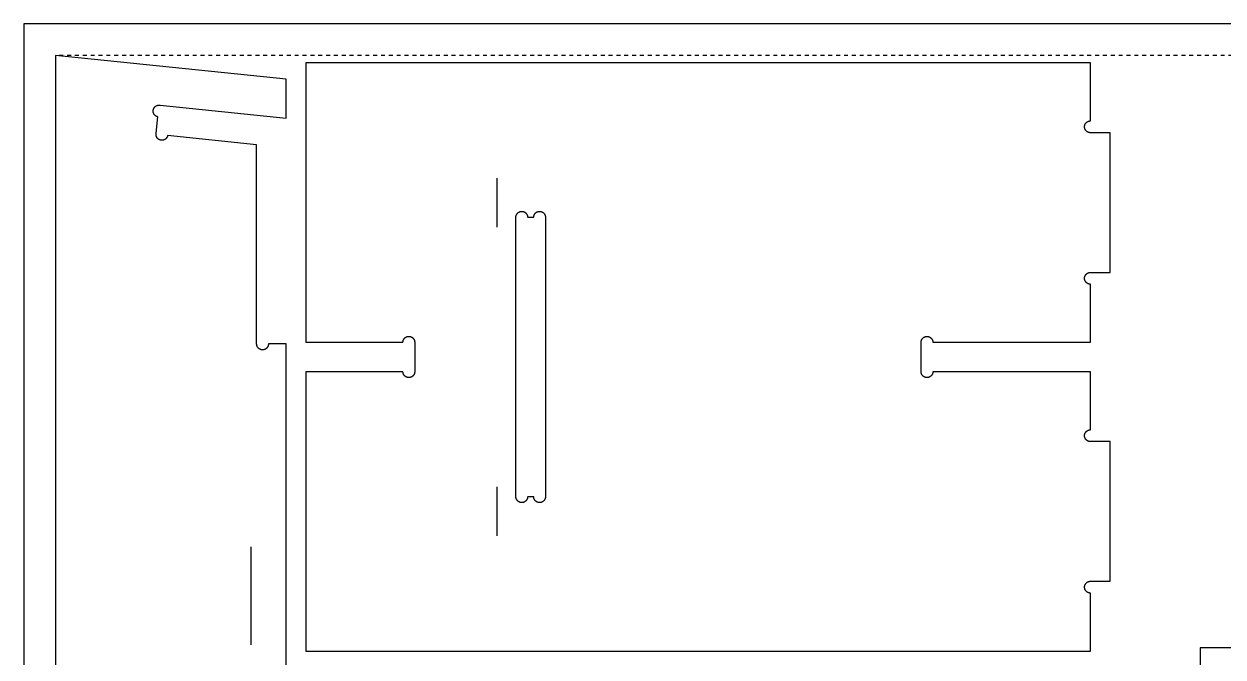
# Model space of a CAD drawing. Header units: millimetres. Extents: x -5443 to -2943, y 785 to 2035.
# Drawn here: x -5443 to -4832, y 1713 to 2035 of the extents above; entities that cross this region are included whole.
import ezdxf

# ---------------------------------------------------------------- set-up
doc = ezdxf.new("R2010")
doc.units = ezdxf.units.MM
doc.header["$MEASUREMENT"] = 0
doc.linetypes.add('Hidden', pattern=[4, 2, -2])
for name, color, linetype, true_color in [('FAB$CUTEX-D15-TE6', 3, 'Continuous', 0x00ff07), ('FAB$CUTIN-D15-TE6', 120, 'Continuous', 0x00ffc3), ('FAB$CUTON-D15TE6', 30, 'Continuous', 0xff6600), ('FAB$Material', 146, 'Continuous', 0x00626f), ('FAB$Material$Margins', 18, 'Hidden', 0x000000)]:
    doc.layers.add(name, color=color, linetype=linetype, true_color=true_color)

msp = doc.modelspace()

# ---------------------------------------------------------------- linework, layer by layer
at = {"layer": 'FAB$CUTEX-D15-TE6'}
for points in [[(-5309.88, 2007.28), (-5427.48, 2019.47)], [(-5427.48, 2019.47), (-5427.48, 1984.47), (-5427.48, 1949.47), (-5427.48, 1538.21), (-5427.48, 1503.21), (-5427.48, 1468.21)], [(-5177.65, 2015.65), (-5299.88, 2015.65)], [(-5299.88, 2015.65), (-5299.88, 1873.15)], [(-4899.88, 2015.65), (-5177.65, 2015.65)], [(-4899.88, 1986.03), (-4899.88, 2015.65)], [(-5309.88, 1987.36), (-5309.88, 2007.28)], [(-5375.25, 1988.14), (-5375.35, 1988.16), (-5375.45, 1988.19), (-5375.55, 1988.22), (-5375.65, 1988.25), (-5375.75, 1988.29), (-5375.84, 1988.33), (-5375.94, 1988.37), (-5376.03, 1988.42), (-5376.12, 1988.47), (-5376.21, 1988.52), (-5376.3, 1988.58), (-5376.38, 1988.63), (-5376.46, 1988.7), (-5376.54, 1988.76), (-5376.62, 1988.83), (-5376.7, 1988.9), (-5376.77, 1988.97), (-5376.85, 1989.05), (-5376.91, 1989.12), (-5376.98, 1989.2), (-5377.04, 1989.29), (-5377.1, 1989.37), (-5377.16, 1989.46), (-5377.22, 1989.54), (-5377.27, 1989.63), (-5377.31, 1989.73), (-5377.36, 1989.82), (-5377.4, 1989.91), (-5377.44, 1990.01), (-5377.48, 1990.11), (-5377.51, 1990.21), (-5377.54, 1990.31), (-5377.56, 1990.41), (-5377.58, 1990.51), (-5377.6, 1990.61), (-5377.61, 1990.71), (-5377.62, 1990.81), (-5377.63, 1990.92), (-5377.64, 1991.02), (-5377.64, 1991.13), (-5377.63, 1991.23), (-5377.62, 1991.33), (-5377.61, 1991.43), (-5377.6, 1991.54), (-5377.58, 1991.64), (-5377.56, 1991.74), (-5377.54, 1991.84), (-5377.51, 1991.94), (-5377.48, 1992.04), (-5377.44, 1992.14), (-5377.4, 1992.23), (-5377.36, 1992.33), (-5377.32, 1992.42), (-5377.27, 1992.51), (-5377.22, 1992.6), (-5377.16, 1992.69), (-5377.11, 1992.78), (-5377.05, 1992.86), (-5376.98, 1992.94), (-5376.92, 1993.02), (-5376.85, 1993.1), (-5376.78, 1993.18), (-5376.7, 1993.25), (-5376.63, 1993.32), (-5376.55, 1993.39), (-5376.47, 1993.45), (-5376.38, 1993.51), (-5376.3, 1993.57), (-5376.21, 1993.63), (-5376.12, 1993.68), (-5376.03, 1993.73), (-5375.94, 1993.78), (-5375.84, 1993.82), (-5375.75, 1993.86), (-5375.65, 1993.9), (-5375.55, 1993.93), (-5375.46, 1993.96), (-5375.36, 1993.99), (-5375.25, 1994.01), (-5375.15, 1994.03), (-5375.05, 1994.05), (-5374.95, 1994.06), (-5374.84, 1994.07), (-5374.74, 1994.07), (-5374.64, 1994.08), (-5374.53, 1994.07), (-5374.43, 1994.07), (-5374.33, 1994.06), (-5374.22, 1994.05), (-5374.12, 1994.03), (-5374.02, 1994.01)], [(-5374.02, 1994.01), (-5309.88, 1987.36)], [(-5376.12, 1979.77), (-5375.25, 1988.14)], [(-4899.88, 1980.03), (-4899.98, 1980.03), (-4900.09, 1980.03), (-4900.19, 1980.04), (-4900.29, 1980.06), (-4900.39, 1980.07), (-4900.5, 1980.09), (-4900.6, 1980.11), (-4900.7, 1980.14), (-4900.8, 1980.17), (-4900.89, 1980.2), (-4900.99, 1980.24), (-4901.09, 1980.28), (-4901.18, 1980.32), (-4901.27, 1980.37), (-4901.36, 1980.42), (-4901.45, 1980.47), (-4901.54, 1980.53), (-4901.63, 1980.59), (-4901.71, 1980.65), (-4901.79, 1980.71), (-4901.87, 1980.78), (-4901.95, 1980.85), (-4902.02, 1980.92), (-4902.09, 1981), (-4902.16, 1981.08), (-4902.23, 1981.16), (-4902.29, 1981.24), (-4902.35, 1981.32), (-4902.41, 1981.41), (-4902.46, 1981.5), (-4902.51, 1981.59), (-4902.56, 1981.68), (-4902.6, 1981.77), (-4902.65, 1981.87), (-4902.68, 1981.96), (-4902.72, 1982.06), (-4902.75, 1982.16), (-4902.78, 1982.26), (-4902.8, 1982.36), (-4902.83, 1982.46), (-4902.84, 1982.56), (-4902.86, 1982.67), (-4902.87, 1982.77), (-4902.88, 1982.87), (-4902.88, 1982.98), (-4902.88, 1983.08), (-4902.88, 1983.18), (-4902.87, 1983.29), (-4902.86, 1983.39), (-4902.84, 1983.49), (-4902.83, 1983.59), (-4902.8, 1983.69), (-4902.78, 1983.8), (-4902.75, 1983.89), (-4902.72, 1983.99), (-4902.68, 1984.09), (-4902.65, 1984.19), (-4902.6, 1984.28), (-4902.56, 1984.38), (-4902.51, 1984.47), (-4902.46, 1984.56), (-4902.41, 1984.65), (-4902.35, 1984.73), (-4902.29, 1984.82), (-4902.23, 1984.9), (-4902.16, 1984.98), (-4902.09, 1985.05), (-4902.02, 1985.13), (-4901.95, 1985.2), (-4901.87, 1985.27), (-4901.79, 1985.34), (-4901.71, 1985.4), (-4901.63, 1985.47), (-4901.54, 1985.53), (-4901.45, 1985.58), (-4901.36, 1985.63), (-4901.27, 1985.68), (-4901.18, 1985.73), (-4901.09, 1985.77), (-4900.99, 1985.81), (-4900.89, 1985.85), (-4900.8, 1985.88), (-4900.7, 1985.91), (-4900.6, 1985.94), (-4900.5, 1985.96), (-4900.39, 1985.98), (-4900.29, 1986), (-4900.19, 1986.01), (-4900.09, 1986.02), (-4899.98, 1986.03), (-4899.88, 1986.03)], [(-5370.25, 1978.54), (-5370.27, 1978.44), (-5370.3, 1978.34), (-5370.32, 1978.24), (-5370.36, 1978.14), (-5370.39, 1978.04), (-5370.43, 1977.95), (-5370.48, 1977.85), (-5370.52, 1977.76), (-5370.57, 1977.67), (-5370.63, 1977.58), (-5370.68, 1977.5), (-5370.74, 1977.41), (-5370.8, 1977.33), (-5370.87, 1977.25), (-5370.94, 1977.17), (-5371.01, 1977.09), (-5371.08, 1977.02), (-5371.15, 1976.95), (-5371.23, 1976.88), (-5371.31, 1976.81), (-5371.39, 1976.75), (-5371.48, 1976.69), (-5371.56, 1976.63), (-5371.65, 1976.58), (-5371.74, 1976.52), (-5371.83, 1976.48), (-5371.93, 1976.43), (-5372.02, 1976.39), (-5372.12, 1976.35), (-5372.21, 1976.32), (-5372.31, 1976.28), (-5372.41, 1976.26), (-5372.51, 1976.23), (-5372.61, 1976.21), (-5372.72, 1976.19), (-5372.82, 1976.18), (-5372.92, 1976.17), (-5373.02, 1976.16), (-5373.13, 1976.16), (-5373.23, 1976.16), (-5373.34, 1976.16), (-5373.44, 1976.17), (-5373.54, 1976.18), (-5373.64, 1976.19), (-5373.75, 1976.21), (-5373.85, 1976.23), (-5373.95, 1976.25), (-5374.05, 1976.28), (-5374.15, 1976.31), (-5374.24, 1976.35), (-5374.34, 1976.39), (-5374.44, 1976.43), (-5374.53, 1976.47), (-5374.62, 1976.52), (-5374.71, 1976.57), (-5374.8, 1976.63), (-5374.88, 1976.68), (-5374.97, 1976.75), (-5375.05, 1976.81), (-5375.13, 1976.87), (-5375.21, 1976.94), (-5375.28, 1977.01), (-5375.36, 1977.09), (-5375.43, 1977.16), (-5375.49, 1977.24), (-5375.56, 1977.32), (-5375.62, 1977.41), (-5375.68, 1977.49), (-5375.73, 1977.58), (-5375.79, 1977.67), (-5375.84, 1977.76), (-5375.88, 1977.85), (-5375.93, 1977.95), (-5375.97, 1978.04), (-5376, 1978.14), (-5376.04, 1978.24), (-5376.07, 1978.34), (-5376.09, 1978.44), (-5376.12, 1978.54), (-5376.14, 1978.64), (-5376.15, 1978.74), (-5376.17, 1978.84), (-5376.17, 1978.95), (-5376.18, 1979.05), (-5376.18, 1979.15), (-5376.18, 1979.26), (-5376.17, 1979.36), (-5376.17, 1979.46), (-5376.15, 1979.57), (-5376.14, 1979.67), (-5376.12, 1979.77)], [(-5324.88, 1973.84), (-5370.25, 1978.54)], [(-4889.88, 1980.03), (-4899.88, 1980.03)], [(-4889.88, 1908.78), (-4889.88, 1980.03)], [(-5324.88, 1872.28), (-5324.88, 1973.84)], [(-4899.88, 1902.78), (-4899.98, 1902.78), (-4900.09, 1902.78), (-4900.19, 1902.79), (-4900.29, 1902.81), (-4900.39, 1902.82), (-4900.5, 1902.84), (-4900.6, 1902.86), (-4900.7, 1902.89), (-4900.8, 1902.92), (-4900.89, 1902.95), (-4900.99, 1902.99), (-4901.09, 1903.03), (-4901.18, 1903.07), (-4901.27, 1903.12), (-4901.36, 1903.17), (-4901.45, 1903.22), (-4901.54, 1903.28), (-4901.63, 1903.34), (-4901.71, 1903.4), (-4901.79, 1903.46), (-4901.87, 1903.53), (-4901.95, 1903.6), (-4902.02, 1903.67), (-4902.09, 1903.75), (-4902.16, 1903.83), (-4902.23, 1903.91), (-4902.29, 1903.99), (-4902.35, 1904.07), (-4902.41, 1904.16), (-4902.46, 1904.25), (-4902.51, 1904.34), (-4902.56, 1904.43), (-4902.6, 1904.52), (-4902.65, 1904.62), (-4902.68, 1904.71), (-4902.72, 1904.81), (-4902.75, 1904.91), (-4902.78, 1905.01), (-4902.8, 1905.11), (-4902.83, 1905.21), (-4902.84, 1905.31), (-4902.86, 1905.42), (-4902.87, 1905.52), (-4902.88, 1905.62), (-4902.88, 1905.73), (-4902.88, 1905.83), (-4902.88, 1905.93), (-4902.87, 1906.04), (-4902.86, 1906.14), (-4902.84, 1906.24), (-4902.83, 1906.34), (-4902.8, 1906.44), (-4902.78, 1906.55), (-4902.75, 1906.64), (-4902.72, 1906.74), (-4902.68, 1906.84), (-4902.65, 1906.94), (-4902.6, 1907.03), (-4902.56, 1907.13), (-4902.51, 1907.22), (-4902.46, 1907.31), (-4902.41, 1907.4), (-4902.35, 1907.48), (-4902.29, 1907.57), (-4902.23, 1907.65), (-4902.16, 1907.73), (-4902.09, 1907.8), (-4902.02, 1907.88), (-4901.95, 1907.95), (-4901.87, 1908.02), (-4901.79, 1908.09), (-4901.71, 1908.15), (-4901.63, 1908.22), (-4901.54, 1908.28), (-4901.45, 1908.33), (-4901.36, 1908.38), (-4901.27, 1908.43), (-4901.18, 1908.48), (-4901.09, 1908.52), (-4900.99, 1908.56), (-4900.89, 1908.6), (-4900.8, 1908.63), (-4900.7, 1908.66), (-4900.6, 1908.69), (-4900.5, 1908.71), (-4900.39, 1908.73), (-4900.29, 1908.75), (-4900.19, 1908.76), (-4900.09, 1908.77), (-4899.98, 1908.78), (-4899.88, 1908.78)], [(-4899.88, 1908.78), (-4889.88, 1908.78)], [(-4899.88, 1873.15), (-4899.88, 1902.78)], [(-5318.88, 1872.28), (-5318.88, 1872.18), (-5318.89, 1872.08), (-5318.9, 1871.97), (-5318.91, 1871.87), (-5318.92, 1871.77), (-5318.94, 1871.67), (-5318.97, 1871.57), (-5318.99, 1871.47), (-5319.02, 1871.37), (-5319.06, 1871.27), (-5319.09, 1871.17), (-5319.13, 1871.08), (-5319.18, 1870.98), (-5319.22, 1870.89), (-5319.27, 1870.8), (-5319.33, 1870.71), (-5319.38, 1870.62), (-5319.44, 1870.54), (-5319.5, 1870.45), (-5319.57, 1870.37), (-5319.63, 1870.29), (-5319.7, 1870.22), (-5319.78, 1870.14), (-5319.85, 1870.07), (-5319.93, 1870), (-5320.01, 1869.94), (-5320.09, 1869.88), (-5320.18, 1869.82), (-5320.26, 1869.76), (-5320.35, 1869.7), (-5320.44, 1869.65), (-5320.53, 1869.6), (-5320.62, 1869.56), (-5320.72, 1869.52), (-5320.82, 1869.48), (-5320.91, 1869.44), (-5321.01, 1869.41), (-5321.11, 1869.38), (-5321.21, 1869.36), (-5321.31, 1869.34), (-5321.42, 1869.32), (-5321.52, 1869.31), (-5321.62, 1869.3), (-5321.72, 1869.29), (-5321.83, 1869.28), (-5321.93, 1869.28), (-5322.03, 1869.29), (-5322.14, 1869.3), (-5322.24, 1869.31), (-5322.34, 1869.32), (-5322.45, 1869.34), (-5322.55, 1869.36), (-5322.65, 1869.38), (-5322.75, 1869.41), (-5322.85, 1869.44), (-5322.94, 1869.48), (-5323.04, 1869.52), (-5323.13, 1869.56), (-5323.23, 1869.6), (-5323.32, 1869.65), (-5323.41, 1869.7), (-5323.5, 1869.76), (-5323.58, 1869.82), (-5323.67, 1869.88), (-5323.75, 1869.94), (-5323.83, 1870), (-5323.91, 1870.07), (-5323.98, 1870.14), (-5324.06, 1870.22), (-5324.13, 1870.29), (-5324.19, 1870.37), (-5324.26, 1870.45), (-5324.32, 1870.54), (-5324.38, 1870.62), (-5324.43, 1870.71), (-5324.49, 1870.8), (-5324.54, 1870.89), (-5324.58, 1870.98), (-5324.63, 1871.08), (-5324.67, 1871.17), (-5324.7, 1871.27), (-5324.74, 1871.37), (-5324.77, 1871.47), (-5324.79, 1871.57), (-5324.82, 1871.67), (-5324.83, 1871.77), (-5324.85, 1871.87), (-5324.86, 1871.97), (-5324.87, 1872.08), (-5324.88, 1872.18), (-5324.88, 1872.28)], [(-5309.88, 1872.28), (-5318.88, 1872.28)], [(-5309.88, 1615.39), (-5309.88, 1872.28)], [(-5299.88, 1873.15), (-5250.31, 1873.15)], [(-5250.31, 1873.15), (-5250.31, 1873.26), (-5250.3, 1873.36), (-5250.29, 1873.46), (-5250.28, 1873.57), (-5250.26, 1873.67), (-5250.24, 1873.77), (-5250.22, 1873.87), (-5250.2, 1873.97), (-5250.17, 1874.07), (-5250.13, 1874.17), (-5250.1, 1874.26), (-5250.06, 1874.36), (-5250.01, 1874.45), (-5249.97, 1874.55), (-5249.92, 1874.64), (-5249.86, 1874.73), (-5249.81, 1874.81), (-5249.75, 1874.9), (-5249.69, 1874.98), (-5249.62, 1875.06), (-5249.55, 1875.14), (-5249.48, 1875.22), (-5249.41, 1875.29), (-5249.34, 1875.36), (-5249.26, 1875.43), (-5249.18, 1875.5), (-5249.1, 1875.56), (-5249.01, 1875.62), (-5248.93, 1875.68), (-5248.84, 1875.73), (-5248.75, 1875.78), (-5248.66, 1875.83), (-5248.56, 1875.88), (-5248.47, 1875.92), (-5248.37, 1875.96), (-5248.28, 1875.99), (-5248.18, 1876.02), (-5248.08, 1876.05), (-5247.98, 1876.08), (-5247.88, 1876.1), (-5247.77, 1876.12), (-5247.67, 1876.13), (-5247.57, 1876.14), (-5247.46, 1876.15), (-5247.36, 1876.15), (-5247.26, 1876.15), (-5247.15, 1876.15), (-5247.05, 1876.14), (-5246.95, 1876.13), (-5246.84, 1876.12), (-5246.74, 1876.1), (-5246.64, 1876.08), (-5246.54, 1876.05), (-5246.44, 1876.02), (-5246.34, 1875.99), (-5246.25, 1875.96), (-5246.15, 1875.92), (-5246.05, 1875.88), (-5245.96, 1875.83), (-5245.87, 1875.78), (-5245.78, 1875.73), (-5245.69, 1875.68), (-5245.6, 1875.62), (-5245.52, 1875.56), (-5245.44, 1875.5), (-5245.36, 1875.43), (-5245.28, 1875.36), (-5245.21, 1875.29), (-5245.13, 1875.22), (-5245.06, 1875.14), (-5245, 1875.06), (-5244.93, 1874.98), (-5244.87, 1874.9), (-5244.81, 1874.81), (-5244.75, 1874.73), (-5244.7, 1874.64), (-5244.65, 1874.55), (-5244.61, 1874.45), (-5244.56, 1874.36), (-5244.52, 1874.26), (-5244.49, 1874.17), (-5244.45, 1874.07), (-5244.42, 1873.97), (-5244.4, 1873.87), (-5244.37, 1873.77), (-5244.35, 1873.67), (-5244.34, 1873.57), (-5244.32, 1873.46), (-5244.32, 1873.36), (-5244.31, 1873.26), (-5244.31, 1873.15)], [(-5244.31, 1873.15), (-5244.31, 1858.15)], [(-4986.19, 1873.15), (-4986.19, 1873.26), (-4986.18, 1873.36), (-4986.17, 1873.46), (-4986.16, 1873.57), (-4986.15, 1873.67), (-4986.13, 1873.77), (-4986.1, 1873.87), (-4986.08, 1873.97), (-4986.05, 1874.07), (-4986.01, 1874.17), (-4985.98, 1874.26), (-4985.94, 1874.36), (-4985.89, 1874.45), (-4985.85, 1874.55), (-4985.8, 1874.64), (-4985.74, 1874.73), (-4985.69, 1874.81), (-4985.63, 1874.9), (-4985.57, 1874.98), (-4985.5, 1875.06), (-4985.44, 1875.14), (-4985.37, 1875.22), (-4985.29, 1875.29), (-4985.22, 1875.36), (-4985.14, 1875.43), (-4985.06, 1875.5), (-4984.98, 1875.56), (-4984.89, 1875.62), (-4984.81, 1875.68), (-4984.72, 1875.73), (-4984.63, 1875.78), (-4984.54, 1875.83), (-4984.45, 1875.88), (-4984.35, 1875.92), (-4984.25, 1875.96), (-4984.16, 1875.99), (-4984.06, 1876.02), (-4983.96, 1876.05), (-4983.86, 1876.08), (-4983.76, 1876.1), (-4983.65, 1876.12), (-4983.55, 1876.13), (-4983.45, 1876.14), (-4983.35, 1876.15), (-4983.24, 1876.15), (-4983.14, 1876.15), (-4983.04, 1876.15), (-4982.93, 1876.14), (-4982.83, 1876.13), (-4982.73, 1876.12), (-4982.62, 1876.1), (-4982.52, 1876.08), (-4982.42, 1876.05), (-4982.32, 1876.02), (-4982.22, 1875.99), (-4982.13, 1875.96), (-4982.03, 1875.92), (-4981.94, 1875.88), (-4981.84, 1875.83), (-4981.75, 1875.78), (-4981.66, 1875.73), (-4981.57, 1875.68), (-4981.49, 1875.62), (-4981.4, 1875.56), (-4981.32, 1875.5), (-4981.24, 1875.43), (-4981.16, 1875.36), (-4981.09, 1875.29), (-4981.02, 1875.22), (-4980.95, 1875.14), (-4980.88, 1875.06), (-4980.81, 1874.98), (-4980.75, 1874.9), (-4980.69, 1874.81), (-4980.64, 1874.73), (-4980.58, 1874.64), (-4980.53, 1874.55), (-4980.49, 1874.45), (-4980.44, 1874.36), (-4980.4, 1874.26), (-4980.37, 1874.17), (-4980.33, 1874.07), (-4980.3, 1873.97), (-4980.28, 1873.87), (-4980.25, 1873.77), (-4980.24, 1873.67), (-4980.22, 1873.57), (-4980.21, 1873.46), (-4980.2, 1873.36), (-4980.19, 1873.26), (-4980.19, 1873.15)], [(-4986.19, 1858.15), (-4986.19, 1873.15)], [(-4980.19, 1873.15), (-4899.88, 1873.15)], [(-5250.31, 1858.15), (-5299.88, 1858.15)], [(-5299.88, 1858.15), (-5299.88, 1715.65)], [(-5244.31, 1858.15), (-5244.31, 1858.05), (-5244.32, 1857.95), (-5244.32, 1857.84), (-5244.34, 1857.74), (-5244.35, 1857.64), (-5244.37, 1857.54), (-5244.4, 1857.43), (-5244.42, 1857.33), (-5244.45, 1857.23), (-5244.49, 1857.14), (-5244.52, 1857.04), (-5244.56, 1856.94), (-5244.61, 1856.85), (-5244.65, 1856.76), (-5244.7, 1856.67), (-5244.75, 1856.58), (-5244.81, 1856.49), (-5244.87, 1856.41), (-5244.93, 1856.32), (-5245, 1856.24), (-5245.06, 1856.16), (-5245.13, 1856.09), (-5245.21, 1856.01), (-5245.28, 1855.94), (-5245.36, 1855.87), (-5245.44, 1855.81), (-5245.52, 1855.74), (-5245.6, 1855.68), (-5245.69, 1855.63), (-5245.78, 1855.57), (-5245.87, 1855.52), (-5245.96, 1855.47), (-5246.05, 1855.43), (-5246.15, 1855.39), (-5246.25, 1855.35), (-5246.34, 1855.31), (-5246.44, 1855.28), (-5246.54, 1855.25), (-5246.64, 1855.23), (-5246.74, 1855.21), (-5246.84, 1855.19), (-5246.95, 1855.17), (-5247.05, 1855.16), (-5247.15, 1855.16), (-5247.26, 1855.15), (-5247.36, 1855.15), (-5247.46, 1855.16), (-5247.57, 1855.16), (-5247.67, 1855.17), (-5247.77, 1855.19), (-5247.88, 1855.21), (-5247.98, 1855.23), (-5248.08, 1855.25), (-5248.18, 1855.28), (-5248.28, 1855.31), (-5248.37, 1855.35), (-5248.47, 1855.39), (-5248.56, 1855.43), (-5248.66, 1855.47), (-5248.75, 1855.52), (-5248.84, 1855.57), (-5248.93, 1855.63), (-5249.01, 1855.68), (-5249.1, 1855.74), (-5249.18, 1855.81), (-5249.26, 1855.87), (-5249.34, 1855.94), (-5249.41, 1856.01), (-5249.48, 1856.09), (-5249.55, 1856.16), (-5249.62, 1856.24), (-5249.69, 1856.32), (-5249.75, 1856.41), (-5249.81, 1856.49), (-5249.86, 1856.58), (-5249.92, 1856.67), (-5249.97, 1856.76), (-5250.01, 1856.85), (-5250.06, 1856.94), (-5250.1, 1857.04), (-5250.13, 1857.14), (-5250.17, 1857.23), (-5250.2, 1857.33), (-5250.22, 1857.43), (-5250.24, 1857.54), (-5250.26, 1857.64), (-5250.28, 1857.74), (-5250.29, 1857.84), (-5250.3, 1857.95), (-5250.31, 1858.05), (-5250.31, 1858.15)], [(-4980.19, 1858.15), (-4980.19, 1858.05), (-4980.2, 1857.95), (-4980.21, 1857.84), (-4980.22, 1857.74), (-4980.24, 1857.64), (-4980.25, 1857.54), (-4980.28, 1857.43), (-4980.3, 1857.33), (-4980.33, 1857.23), (-4980.37, 1857.14), (-4980.4, 1857.04), (-4980.44, 1856.94), (-4980.49, 1856.85), (-4980.53, 1856.76), (-4980.58, 1856.67), (-4980.64, 1856.58), (-4980.69, 1856.49), (-4980.75, 1856.41), (-4980.81, 1856.32), (-4980.88, 1856.24), (-4980.95, 1856.16), (-4981.02, 1856.09), (-4981.09, 1856.01), (-4981.16, 1855.94), (-4981.24, 1855.87), (-4981.32, 1855.81), (-4981.4, 1855.74), (-4981.49, 1855.68), (-4981.57, 1855.63), (-4981.66, 1855.57), (-4981.75, 1855.52), (-4981.84, 1855.47), (-4981.94, 1855.43), (-4982.03, 1855.39), (-4982.13, 1855.35), (-4982.22, 1855.31), (-4982.32, 1855.28), (-4982.42, 1855.25), (-4982.52, 1855.23), (-4982.62, 1855.21), (-4982.73, 1855.19), (-4982.83, 1855.17), (-4982.93, 1855.16), (-4983.04, 1855.16), (-4983.14, 1855.15), (-4983.24, 1855.15), (-4983.35, 1855.16), (-4983.45, 1855.16), (-4983.55, 1855.17), (-4983.65, 1855.19), (-4983.76, 1855.21), (-4983.86, 1855.23), (-4983.96, 1855.25), (-4984.06, 1855.28), (-4984.16, 1855.31), (-4984.25, 1855.35), (-4984.35, 1855.39), (-4984.45, 1855.43), (-4984.54, 1855.47), (-4984.63, 1855.52), (-4984.72, 1855.57), (-4984.81, 1855.63), (-4984.89, 1855.68), (-4984.98, 1855.74), (-4985.06, 1855.81), (-4985.14, 1855.87), (-4985.22, 1855.94), (-4985.29, 1856.01), (-4985.37, 1856.09), (-4985.44, 1856.16), (-4985.5, 1856.24), (-4985.57, 1856.32), (-4985.63, 1856.41), (-4985.69, 1856.49), (-4985.74, 1856.58), (-4985.8, 1856.67), (-4985.85, 1856.76), (-4985.89, 1856.85), (-4985.94, 1856.94), (-4985.98, 1857.04), (-4986.01, 1857.14), (-4986.05, 1857.23), (-4986.08, 1857.33), (-4986.1, 1857.43), (-4986.13, 1857.54), (-4986.15, 1857.64), (-4986.16, 1857.74), (-4986.17, 1857.84), (-4986.18, 1857.95), (-4986.19, 1858.05), (-4986.19, 1858.15)], [(-4899.88, 1858.15), (-4980.19, 1858.15)], [(-4899.88, 1828.53), (-4899.88, 1858.15)], [(-4899.88, 1822.53), (-4899.98, 1822.53), (-4900.09, 1822.53), (-4900.19, 1822.54), (-4900.29, 1822.56), (-4900.39, 1822.57), (-4900.5, 1822.59), (-4900.6, 1822.61), (-4900.7, 1822.64), (-4900.8, 1822.67), (-4900.89, 1822.7), (-4900.99, 1822.74), (-4901.09, 1822.78), (-4901.18, 1822.82), (-4901.27, 1822.87), (-4901.36, 1822.92), (-4901.45, 1822.97), (-4901.54, 1823.03), (-4901.63, 1823.09), (-4901.71, 1823.15), (-4901.79, 1823.21), (-4901.87, 1823.28), (-4901.95, 1823.35), (-4902.02, 1823.42), (-4902.09, 1823.5), (-4902.16, 1823.58), (-4902.23, 1823.66), (-4902.29, 1823.74), (-4902.35, 1823.82), (-4902.41, 1823.91), (-4902.46, 1824), (-4902.51, 1824.09), (-4902.56, 1824.18), (-4902.6, 1824.27), (-4902.65, 1824.37), (-4902.68, 1824.46), (-4902.72, 1824.56), (-4902.75, 1824.66), (-4902.78, 1824.76), (-4902.8, 1824.86), (-4902.83, 1824.96), (-4902.84, 1825.06), (-4902.86, 1825.17), (-4902.87, 1825.27), (-4902.88, 1825.37), (-4902.88, 1825.48), (-4902.88, 1825.58), (-4902.88, 1825.68), (-4902.87, 1825.79), (-4902.86, 1825.89), (-4902.84, 1825.99), (-4902.83, 1826.09), (-4902.8, 1826.19), (-4902.78, 1826.3), (-4902.75, 1826.39), (-4902.72, 1826.49), (-4902.68, 1826.59), (-4902.65, 1826.69), (-4902.6, 1826.78), (-4902.56, 1826.88), (-4902.51, 1826.97), (-4902.46, 1827.06), (-4902.41, 1827.15), (-4902.35, 1827.23), (-4902.29, 1827.32), (-4902.23, 1827.4), (-4902.16, 1827.48), (-4902.09, 1827.55), (-4902.02, 1827.63), (-4901.95, 1827.7), (-4901.87, 1827.77), (-4901.79, 1827.84), (-4901.71, 1827.9), (-4901.63, 1827.97), (-4901.54, 1828.03), (-4901.45, 1828.08), (-4901.36, 1828.13), (-4901.27, 1828.18), (-4901.18, 1828.23), (-4901.09, 1828.27), (-4900.99, 1828.31), (-4900.89, 1828.35), (-4900.8, 1828.38), (-4900.7, 1828.41), (-4900.6, 1828.44), (-4900.5, 1828.46), (-4900.39, 1828.48), (-4900.29, 1828.5), (-4900.19, 1828.51), (-4900.09, 1828.52), (-4899.98, 1828.53), (-4899.88, 1828.53)], [(-4889.88, 1822.53), (-4899.88, 1822.53)], [(-4889.88, 1751.28), (-4889.88, 1822.53)], [(-4899.88, 1745.28), (-4899.98, 1745.28), (-4900.09, 1745.28), (-4900.19, 1745.29), (-4900.29, 1745.31), (-4900.39, 1745.32), (-4900.5, 1745.34), (-4900.6, 1745.36), (-4900.7, 1745.39), (-4900.8, 1745.42), (-4900.89, 1745.45), (-4900.99, 1745.49), (-4901.09, 1745.53), (-4901.18, 1745.57), (-4901.27, 1745.62), (-4901.36, 1745.67), (-4901.45, 1745.72), (-4901.54, 1745.78), (-4901.63, 1745.84), (-4901.71, 1745.9), (-4901.79, 1745.96), (-4901.87, 1746.03), (-4901.95, 1746.1), (-4902.02, 1746.17), (-4902.09, 1746.25), (-4902.16, 1746.33), (-4902.23, 1746.41), (-4902.29, 1746.49), (-4902.35, 1746.57), (-4902.41, 1746.66), (-4902.46, 1746.75), (-4902.51, 1746.84), (-4902.56, 1746.93), (-4902.6, 1747.02), (-4902.65, 1747.12), (-4902.68, 1747.21), (-4902.72, 1747.31), (-4902.75, 1747.41), (-4902.78, 1747.51), (-4902.8, 1747.61), (-4902.83, 1747.71), (-4902.84, 1747.81), (-4902.86, 1747.92), (-4902.87, 1748.02), (-4902.88, 1748.12), (-4902.88, 1748.23), (-4902.88, 1748.33), (-4902.88, 1748.43), (-4902.87, 1748.54), (-4902.86, 1748.64), (-4902.84, 1748.74), (-4902.83, 1748.84), (-4902.8, 1748.94), (-4902.78, 1749.05), (-4902.75, 1749.14), (-4902.72, 1749.24), (-4902.68, 1749.34), (-4902.65, 1749.44), (-4902.6, 1749.53), (-4902.56, 1749.63), (-4902.51, 1749.72), (-4902.46, 1749.81), (-4902.41, 1749.9), (-4902.35, 1749.98), (-4902.29, 1750.07), (-4902.23, 1750.15), (-4902.16, 1750.23), (-4902.09, 1750.3), (-4902.02, 1750.38), (-4901.95, 1750.45), (-4901.87, 1750.52), (-4901.79, 1750.59), (-4901.71, 1750.65), (-4901.63, 1750.72), (-4901.54, 1750.78), (-4901.45, 1750.83), (-4901.36, 1750.88), (-4901.27, 1750.93), (-4901.18, 1750.98), (-4901.09, 1751.02), (-4900.99, 1751.06), (-4900.89, 1751.1), (-4900.8, 1751.13), (-4900.7, 1751.16), (-4900.6, 1751.19), (-4900.5, 1751.21), (-4900.39, 1751.23), (-4900.29, 1751.25), (-4900.19, 1751.26), (-4900.09, 1751.27), (-4899.98, 1751.28), (-4899.88, 1751.28)], [(-4899.88, 1751.28), (-4889.88, 1751.28)], [(-4899.88, 1715.65), (-4899.88, 1745.28)], [(-5299.88, 1715.65), (-5177.65, 1715.65)], [(-5177.65, 1715.65), (-4899.88, 1715.65)], [(-4386.98, 1717.29), (-4843.87, 1717.29)], [(-4843.87, 1717.29), (-4843.87, 1638.54)]]:
    msp.add_lwpolyline(points, dxfattribs=at)
at = {"layer": 'FAB$CUTIN-D15-TE6'}
for points in [[(-5192.73, 1936.9), (-5192.73, 1937.01), (-5192.72, 1937.11), (-5192.72, 1937.21), (-5192.7, 1937.32), (-5192.69, 1937.42), (-5192.67, 1937.52), (-5192.64, 1937.62), (-5192.62, 1937.72), (-5192.59, 1937.82), (-5192.55, 1937.92), (-5192.52, 1938.01), (-5192.48, 1938.11), (-5192.43, 1938.2), (-5192.39, 1938.3), (-5192.34, 1938.39), (-5192.29, 1938.48), (-5192.23, 1938.56), (-5192.17, 1938.65), (-5192.11, 1938.73), (-5192.04, 1938.81), (-5191.98, 1938.89), (-5191.91, 1938.97), (-5191.83, 1939.04), (-5191.76, 1939.11), (-5191.68, 1939.18), (-5191.6, 1939.25), (-5191.52, 1939.31), (-5191.44, 1939.37), (-5191.35, 1939.43), (-5191.26, 1939.48), (-5191.17, 1939.53), (-5191.08, 1939.58), (-5190.99, 1939.63), (-5190.89, 1939.67), (-5190.8, 1939.71), (-5190.7, 1939.74), (-5190.6, 1939.77), (-5190.5, 1939.8), (-5190.4, 1939.83), (-5190.3, 1939.85), (-5190.2, 1939.87), (-5190.09, 1939.88), (-5189.99, 1939.89), (-5189.89, 1939.9), (-5189.78, 1939.9), (-5189.68, 1939.9), (-5189.58, 1939.9), (-5189.47, 1939.89), (-5189.37, 1939.88), (-5189.27, 1939.87), (-5189.17, 1939.85), (-5189.06, 1939.83), (-5188.96, 1939.8), (-5188.86, 1939.77), (-5188.77, 1939.74), (-5188.67, 1939.71), (-5188.57, 1939.67), (-5188.48, 1939.63), (-5188.38, 1939.58), (-5188.29, 1939.53), (-5188.2, 1939.48), (-5188.11, 1939.43), (-5188.03, 1939.37), (-5187.94, 1939.31), (-5187.86, 1939.25), (-5187.78, 1939.18), (-5187.7, 1939.11), (-5187.63, 1939.04), (-5187.56, 1938.97), (-5187.49, 1938.89), (-5187.42, 1938.81), (-5187.35, 1938.73), (-5187.29, 1938.65), (-5187.23, 1938.56), (-5187.18, 1938.48), (-5187.13, 1938.39), (-5187.08, 1938.3), (-5187.03, 1938.2), (-5186.99, 1938.11), (-5186.95, 1938.01), (-5186.91, 1937.92), (-5186.88, 1937.82), (-5186.85, 1937.72), (-5186.82, 1937.62), (-5186.8, 1937.52), (-5186.78, 1937.42), (-5186.76, 1937.32), (-5186.75, 1937.21), (-5186.74, 1937.11), (-5186.73, 1937.01), (-5186.73, 1936.9)], [(-5183.65, 1936.9), (-5183.65, 1937.01), (-5183.64, 1937.11), (-5183.64, 1937.21), (-5183.62, 1937.32), (-5183.61, 1937.42), (-5183.59, 1937.52), (-5183.56, 1937.62), (-5183.54, 1937.72), (-5183.51, 1937.82), (-5183.47, 1937.92), (-5183.44, 1938.01), (-5183.4, 1938.11), (-5183.35, 1938.2), (-5183.31, 1938.3), (-5183.26, 1938.39), (-5183.21, 1938.48), (-5183.15, 1938.56), (-5183.09, 1938.65), (-5183.03, 1938.73), (-5182.96, 1938.81), (-5182.9, 1938.89), (-5182.83, 1938.97), (-5182.75, 1939.04), (-5182.68, 1939.11), (-5182.6, 1939.18), (-5182.52, 1939.25), (-5182.44, 1939.31), (-5182.36, 1939.37), (-5182.27, 1939.43), (-5182.18, 1939.48), (-5182.09, 1939.53), (-5182, 1939.58), (-5181.91, 1939.63), (-5181.81, 1939.67), (-5181.72, 1939.71), (-5181.62, 1939.74), (-5181.52, 1939.77), (-5181.42, 1939.8), (-5181.32, 1939.83), (-5181.22, 1939.85), (-5181.12, 1939.87), (-5181.01, 1939.88), (-5180.91, 1939.89), (-5180.81, 1939.9), (-5180.7, 1939.9), (-5180.6, 1939.9), (-5180.5, 1939.9), (-5180.39, 1939.89), (-5180.29, 1939.88), (-5180.19, 1939.87), (-5180.09, 1939.85), (-5179.98, 1939.83), (-5179.88, 1939.8), (-5179.78, 1939.77), (-5179.69, 1939.74), (-5179.59, 1939.71), (-5179.49, 1939.67), (-5179.4, 1939.63), (-5179.3, 1939.58), (-5179.21, 1939.53), (-5179.12, 1939.48), (-5179.03, 1939.43), (-5178.95, 1939.37), (-5178.86, 1939.31), (-5178.78, 1939.25), (-5178.7, 1939.18), (-5178.62, 1939.11), (-5178.55, 1939.04), (-5178.48, 1938.97), (-5178.41, 1938.89), (-5178.34, 1938.81), (-5178.27, 1938.73), (-5178.21, 1938.65), (-5178.15, 1938.56), (-5178.1, 1938.48), (-5178.04, 1938.39), (-5178, 1938.3), (-5177.95, 1938.2), (-5177.91, 1938.11), (-5177.87, 1938.01), (-5177.83, 1937.92), (-5177.8, 1937.82), (-5177.77, 1937.72), (-5177.74, 1937.62), (-5177.72, 1937.52), (-5177.7, 1937.42), (-5177.68, 1937.32), (-5177.67, 1937.21), (-5177.66, 1937.11), (-5177.65, 1937.01), (-5177.65, 1936.9)], [(-5192.73, 1794.4), (-5192.73, 1936.9)], [(-5186.73, 1936.9), (-5183.65, 1936.9)], [(-5177.65, 1936.9), (-5177.65, 1794.4)], [(-5186.73, 1794.4), (-5186.73, 1794.3), (-5186.74, 1794.2), (-5186.75, 1794.09), (-5186.76, 1793.99), (-5186.78, 1793.89), (-5186.8, 1793.79), (-5186.82, 1793.68), (-5186.85, 1793.58), (-5186.88, 1793.48), (-5186.91, 1793.39), (-5186.95, 1793.29), (-5186.99, 1793.19), (-5187.03, 1793.1), (-5187.08, 1793.01), (-5187.13, 1792.92), (-5187.18, 1792.83), (-5187.23, 1792.74), (-5187.29, 1792.66), (-5187.35, 1792.57), (-5187.42, 1792.49), (-5187.49, 1792.41), (-5187.56, 1792.34), (-5187.63, 1792.26), (-5187.7, 1792.19), (-5187.78, 1792.12), (-5187.86, 1792.06), (-5187.94, 1791.99), (-5188.03, 1791.93), (-5188.11, 1791.88), (-5188.2, 1791.82), (-5188.29, 1791.77), (-5188.38, 1791.72), (-5188.48, 1791.68), (-5188.57, 1791.64), (-5188.67, 1791.6), (-5188.77, 1791.56), (-5188.86, 1791.53), (-5188.96, 1791.5), (-5189.06, 1791.48), (-5189.17, 1791.46), (-5189.27, 1791.44), (-5189.37, 1791.42), (-5189.47, 1791.41), (-5189.58, 1791.41), (-5189.68, 1791.4), (-5189.78, 1791.4), (-5189.89, 1791.41), (-5189.99, 1791.41), (-5190.09, 1791.42), (-5190.2, 1791.44), (-5190.3, 1791.46), (-5190.4, 1791.48), (-5190.5, 1791.5), (-5190.6, 1791.53), (-5190.7, 1791.56), (-5190.8, 1791.6), (-5190.89, 1791.64), (-5190.99, 1791.68), (-5191.08, 1791.72), (-5191.17, 1791.77), (-5191.26, 1791.82), (-5191.35, 1791.88), (-5191.44, 1791.93), (-5191.52, 1791.99), (-5191.6, 1792.06), (-5191.68, 1792.12), (-5191.76, 1792.19), (-5191.83, 1792.26), (-5191.91, 1792.34), (-5191.98, 1792.41), (-5192.04, 1792.49), (-5192.11, 1792.57), (-5192.17, 1792.66), (-5192.23, 1792.74), (-5192.29, 1792.83), (-5192.34, 1792.92), (-5192.39, 1793.01), (-5192.43, 1793.1), (-5192.48, 1793.19), (-5192.52, 1793.29), (-5192.55, 1793.39), (-5192.59, 1793.48), (-5192.62, 1793.58), (-5192.64, 1793.68), (-5192.67, 1793.79), (-5192.69, 1793.89), (-5192.7, 1793.99), (-5192.72, 1794.09), (-5192.72, 1794.2), (-5192.73, 1794.3), (-5192.73, 1794.4)], [(-5183.65, 1794.4), (-5186.73, 1794.4)], [(-5177.65, 1794.4), (-5177.65, 1794.3), (-5177.66, 1794.2), (-5177.67, 1794.09), (-5177.68, 1793.99), (-5177.7, 1793.89), (-5177.72, 1793.79), (-5177.74, 1793.68), (-5177.77, 1793.58), (-5177.8, 1793.48), (-5177.83, 1793.39), (-5177.87, 1793.29), (-5177.91, 1793.19), (-5177.95, 1793.1), (-5178, 1793.01), (-5178.04, 1792.92), (-5178.1, 1792.83), (-5178.15, 1792.74), (-5178.21, 1792.66), (-5178.27, 1792.57), (-5178.34, 1792.49), (-5178.41, 1792.41), (-5178.48, 1792.34), (-5178.55, 1792.26), (-5178.62, 1792.19), (-5178.7, 1792.12), (-5178.78, 1792.06), (-5178.86, 1791.99), (-5178.95, 1791.93), (-5179.03, 1791.88), (-5179.12, 1791.82), (-5179.21, 1791.77), (-5179.3, 1791.72), (-5179.4, 1791.68), (-5179.49, 1791.64), (-5179.59, 1791.6), (-5179.69, 1791.56), (-5179.78, 1791.53), (-5179.88, 1791.5), (-5179.98, 1791.48), (-5180.09, 1791.46), (-5180.19, 1791.44), (-5180.29, 1791.42), (-5180.39, 1791.41), (-5180.5, 1791.41), (-5180.6, 1791.4), (-5180.7, 1791.4), (-5180.81, 1791.41), (-5180.91, 1791.41), (-5181.01, 1791.42), (-5181.12, 1791.44), (-5181.22, 1791.46), (-5181.32, 1791.48), (-5181.42, 1791.5), (-5181.52, 1791.53), (-5181.62, 1791.56), (-5181.72, 1791.6), (-5181.81, 1791.64), (-5181.91, 1791.68), (-5182, 1791.72), (-5182.09, 1791.77), (-5182.18, 1791.82), (-5182.27, 1791.88), (-5182.36, 1791.93), (-5182.44, 1791.99), (-5182.52, 1792.06), (-5182.6, 1792.12), (-5182.68, 1792.19), (-5182.75, 1792.26), (-5182.83, 1792.34), (-5182.9, 1792.41), (-5182.96, 1792.49), (-5183.03, 1792.57), (-5183.09, 1792.66), (-5183.15, 1792.74), (-5183.21, 1792.83), (-5183.26, 1792.92), (-5183.31, 1793.01), (-5183.35, 1793.1), (-5183.4, 1793.19), (-5183.44, 1793.29), (-5183.47, 1793.39), (-5183.51, 1793.48), (-5183.54, 1793.58), (-5183.56, 1793.68), (-5183.59, 1793.79), (-5183.61, 1793.89), (-5183.62, 1793.99), (-5183.64, 1794.09), (-5183.64, 1794.2), (-5183.65, 1794.3), (-5183.65, 1794.4)]]:
    msp.add_lwpolyline(points, dxfattribs=at)
at = {"layer": 'FAB$CUTON-D15TE6'}
for points in [[(-5202.45, 1956.9), (-5202.45, 1931.9)], [(-5202.45, 1799.4), (-5202.45, 1774.4)], [(-5327.88, 1768.84), (-5327.88, 1718.84)]]:
    msp.add_lwpolyline(points, dxfattribs=at)
at = {"layer": 'FAB$Material'}
msp.add_lwpolyline([(-5443.48, 2035.47), (-5443.48, 785.47), (-2943.48, 785.47), (-2943.48, 2035.47)], close=True, dxfattribs=at)
at = {"layer": 'FAB$Material$Margins'}
msp.add_lwpolyline([(-5427.48, 2019.47), (-5427.48, 801.47), (-2959.48, 801.47), (-2959.48, 2019.47)], close=True, dxfattribs=at)

doc.saveas('drawing.dxf')
